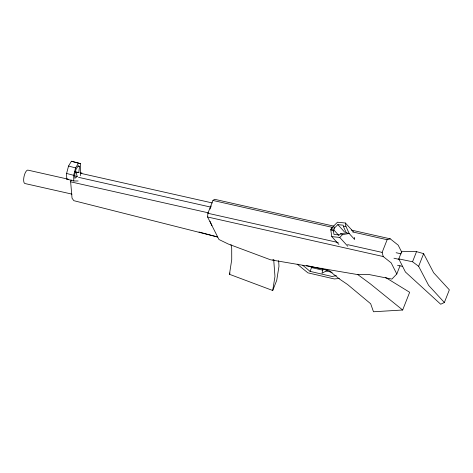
<?xml version="1.0" encoding="UTF-8"?>
<svg xmlns="http://www.w3.org/2000/svg" width="473" height="473" viewBox="0 0 473 473"><rect width="100%" height="100%" fill="white"/><g stroke="black" fill="none" stroke-linecap="round" stroke-linejoin="round"><path stroke-width="0.71" d="M80.404 175.66L80.605 163.723L71.417 161.234L68.538 166.041L66.598 173.443L66.74 179.101L73.794 180.982L78.11 180.988M400.028 265.796L396.8 273.979L391.904 279.094L368.219 274.37L357.813 274.606L270.497 259.783L228.358 244.056L218.958 239.504L207.588 216.995L207.889 213.276L212.945 200.451L214.594 199.299L334.104 226.206M78.76 172.562L79.559 166.36L78.08 165.94L76.082 169.275L74.74 174.413L74.835 178.339L77.211 176.488L76.1 172.066L78.76 172.562L74.675 171.746M278.65 260.688L278.964 266.311L276.717 280.371L272.72 290.499L229.47 274.299L231.735 259.618L231.705 248.171L230.954 244.565M272.72 290.499L274.967 276.439L273.707 259.73M199.032 232.012L217.58 236.991L73.829 200.67L72.038 198.169L70.648 181.827L71.133 179.846M210.053 209.036L211.242 205.926M73.794 180.982L73.652 175.317L75.591 167.921L78.471 163.114M338.905 244.435L331.786 236.624L330.787 229.831L331.396 228.288L337.48 222.209L345.414 223.014L353.485 231.865M346.254 232.84L343.433 226.526L343.232 225.189L337.834 224.645L334.671 227.809L333.447 230.913L333.968 234.448L339.366 234.992L340.56 233.798L346.254 232.84L349.157 233.496L354.608 239.474M229.47 274.299L230.002 272.951M336.356 275.623L332.076 276.486L310.069 271.366L311.571 267.57L309.898 266.175M396.8 273.979L391.189 262.876L383.219 256.537L382.131 252.399L387.133 239.716L390.255 238.847L398.183 245.15L401.814 252.334M398.804 258.897L401.802 251.299L416.536 251.63L423.637 253.64L433.623 272.708L449.35 289.843L444.354 302.501L440.718 304.24L405.432 272.016L398.804 258.897L412.539 261.758L418.64 266.299L428.627 285.367L444.354 302.501M412.539 261.758L416.536 251.63M418.64 266.299L423.637 253.64M306.498 265.56L328.729 270.385L339.945 279.354L347.501 284.45L370.666 303.755L373.493 311.766L402.665 310.01L409.659 292.284L385.329 277.338M331.786 236.624L339.726 237.428L342.553 234.602L349.157 233.496L345.881 226.171L345.414 223.014M327.357 270.343L322.024 273.24L322.882 269.172L321.829 268.179M331.396 228.288L334.671 227.809M343.433 226.526L345.881 226.171M339.289 278.485L334.293 278.952L307.905 272.844L297.174 264.117M272.673 259.937L274.121 260.032M66.74 179.101L68.189 179.291M79.996 172.686L81.965 173.017M351.38 230.097L390.255 238.847M212.945 200.451L332.43 227.383M352.586 231.93L387.133 239.716M331.023 229.411L333.926 230.067L338.822 235.442M80.292 173.23L212.276 202.947M78.553 177.334L210.538 207.056M396.126 252.724L401.157 253.859M67.994 179.149L27.73 170.079A6.912 2.477 -77.3 0 0 23.922 177.068A6.912 2.477 -77.3 0 0 25.258 183.601L71.997 194.125M70.648 181.827L208.374 212.838M207.889 213.276L338.207 242.537M347.572 244.636L382.131 252.399M393.962 258.211L399.709 259.506M207.588 216.995L383.219 256.537M397.527 265.27L402.558 266.405M74.45 175.861L77.211 176.488M311.571 267.57L322.929 270.213M325.767 270.869L332.158 272.359M80.605 163.723L71.417 161.234M78.151 165.988L79.559 166.36M68.538 166.041L75.591 167.921M66.598 173.443L73.652 175.317M330.787 229.831L333.447 230.913M340.56 233.798L342.553 234.602M357.813 274.606L370.347 283.859L402.665 310.01M302.815 265.329L310.069 271.366M337.834 224.645L344.48 231.936M339.726 237.428L347.791 246.279M209.982 221.281L211.945 225.627M354.301 237.399L354.502 238.782"/></g></svg>
